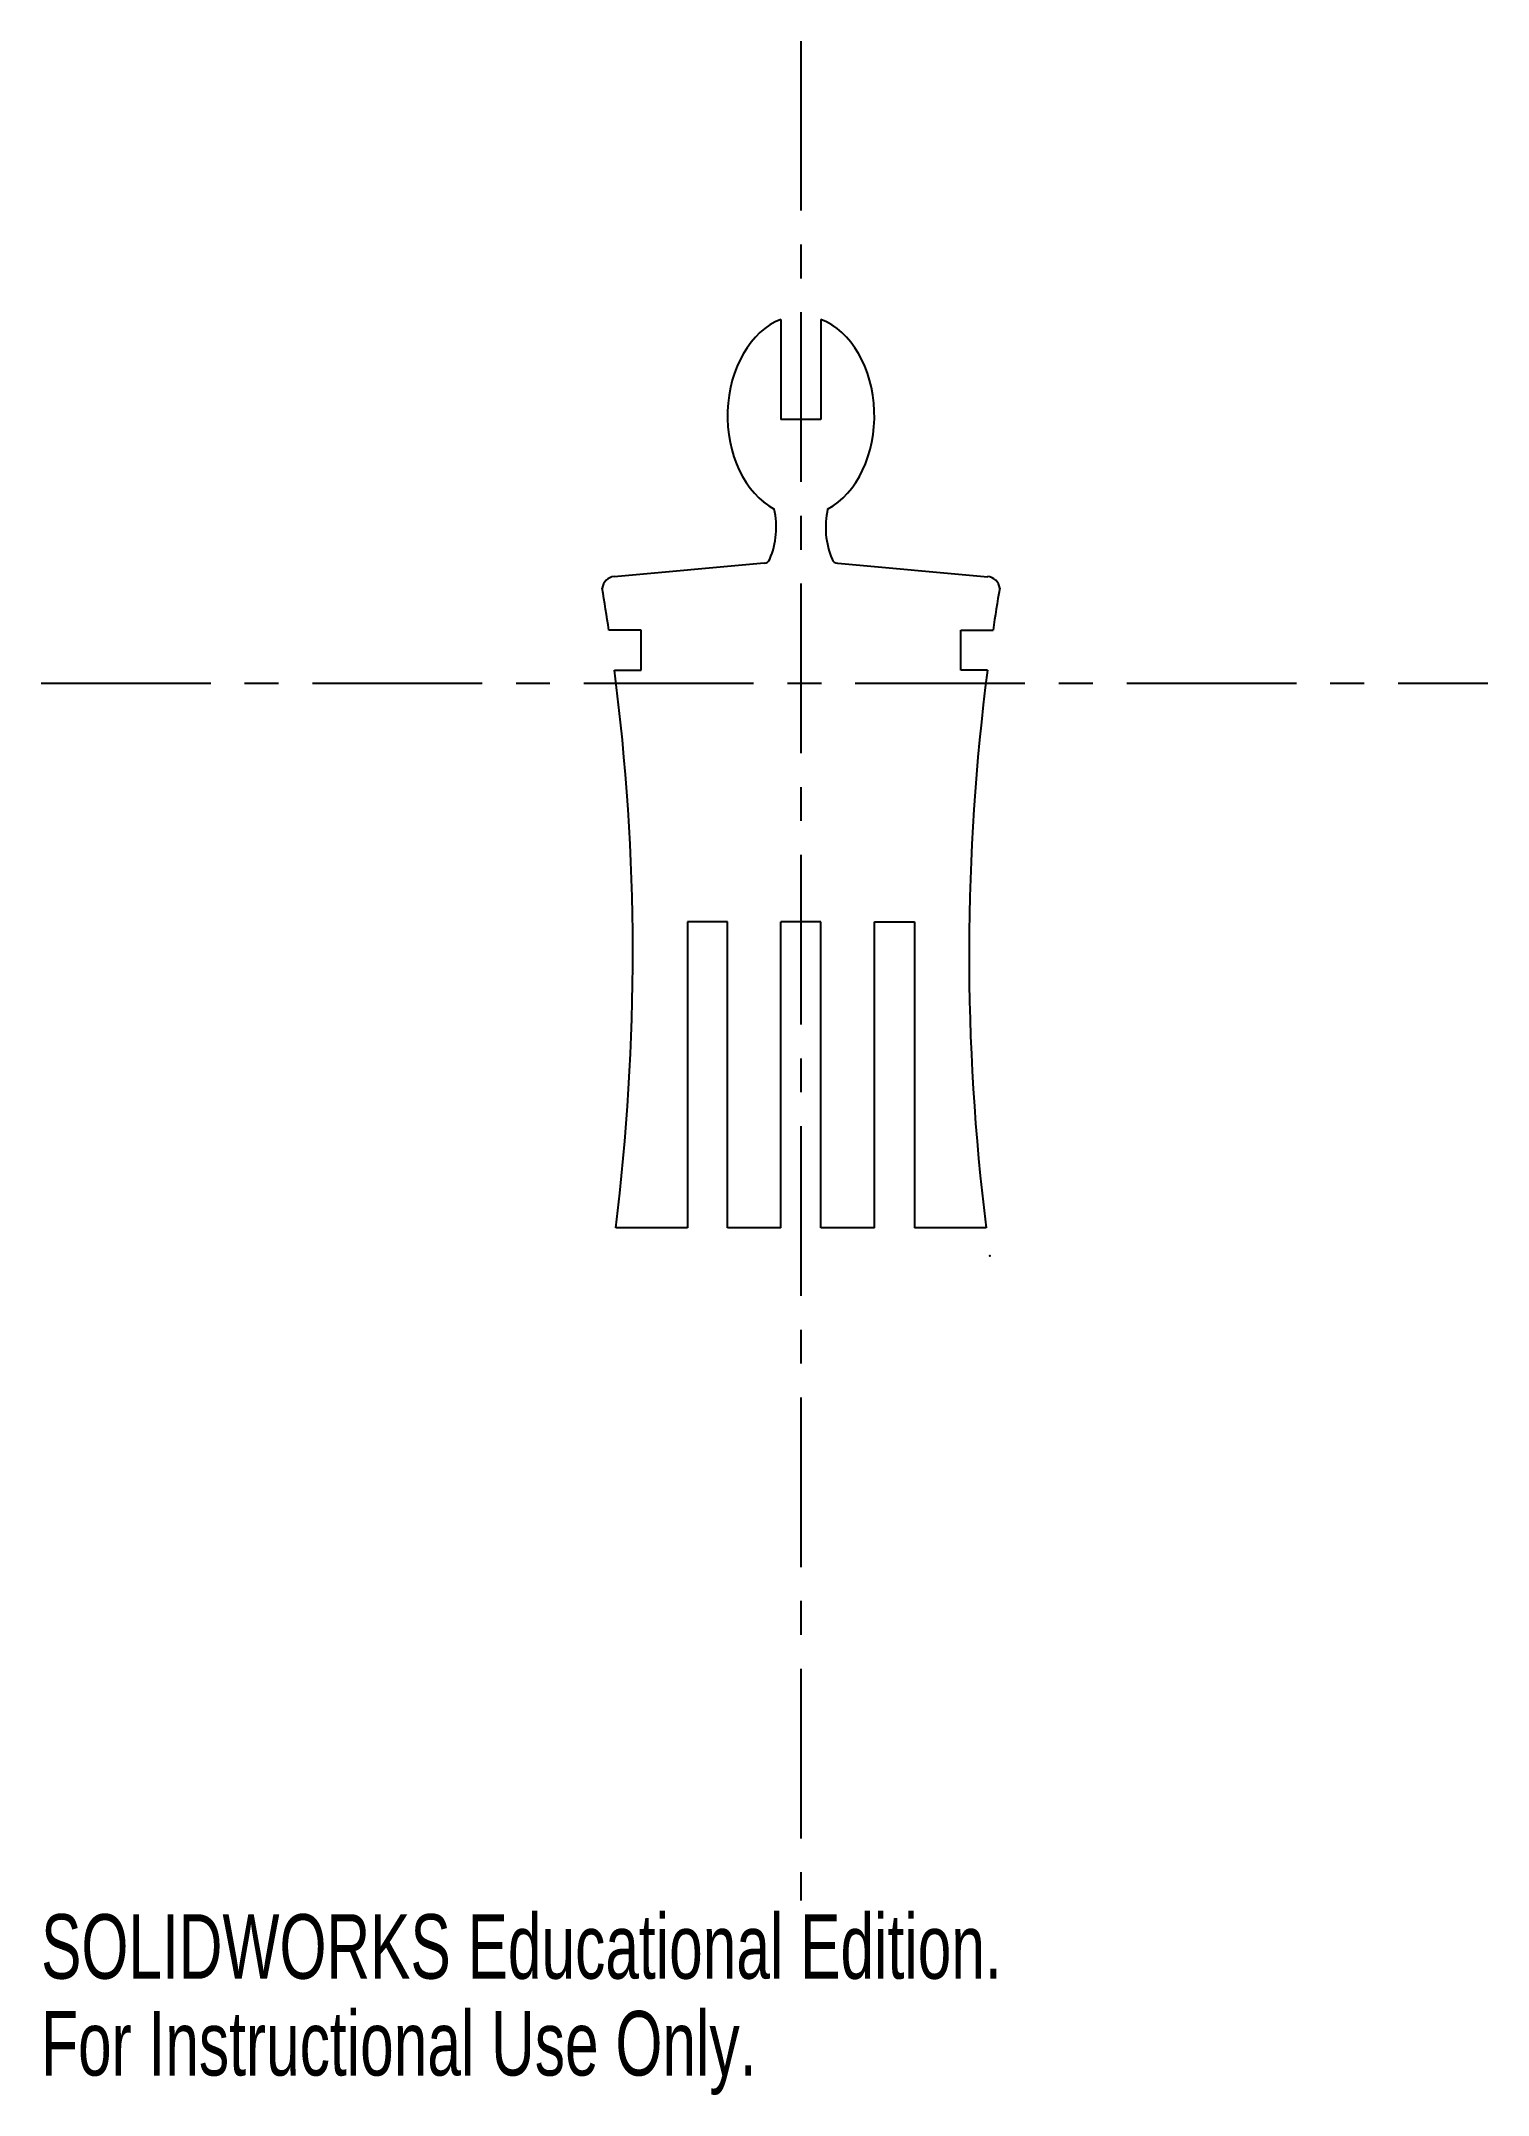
# Model space of a CAD drawing. Header units: millimetres. Extents: x -5.7 to 5.1, y -10.6 to 4.8.
import ezdxf

# ---------------------------------------------------------------- set-up
doc = ezdxf.new("R2010")
doc.units = ezdxf.units.MM
doc.header["$PDSIZE"] = -1
doc.linetypes.add('CENTERX2', pattern=[2.032, 1.27, -0.254, 0.254, -0.254])
doc.styles.add('SLDTEXTSTYLE0', font='TXT', dxfattribs={"width": 0.7})

msp = doc.modelspace()

# ---------------------------------------------------------------- linework, layer by layer
at = {"color": 7, "linetype": 'CENTERX2'}
for p, q in [((0, 4.81), (0, -9.118)), ((-5.689, 0), (5.143, 0))]:
    msp.add_line(p, q, dxfattribs=at)
at = {"color": 7, "linetype": 'Continuous'}
for p, q in [((-0.15, 2.725), (-0.15, 1.975)), ((0.15, 2.725), (0.15, 1.975)), ((0.15, 1.975), (-0.15, 1.975)), ((-0.275, 0.898), (-1.398, 0.798)), ((0.275, 0.898), (1.398, 0.798)), ((-1.196, 0.398), (-1.438, 0.398)), ((-1.196, 0.098), (-1.196, 0.398)), ((1.196, 0.398), (1.438, 0.398)), ((1.196, 0.098), (1.196, 0.398)), ((-1.396, 0.098), (-1.196, 0.098)), ((1.396, 0.098), (1.196, 0.098)), ((-0.55, -1.788), (-0.85, -1.788)), ((-0.85, -1.788), (-0.85, -4.08)), ((-0.55, -4.08), (-0.55, -1.788)), ((0.15, -1.788), (-0.15, -1.788)), ((-0.15, -4.08), (-0.15, -1.788)), ((0.15, -4.08), (0.15, -1.788)), ((0.55, -4.08), (0.55, -1.788)), ((0.55, -1.788), (0.85, -1.788)), ((0.85, -1.788), (0.85, -4.08)), ((-0.85, -4.08), (-1.387, -4.08)), ((-0.15, -4.08), (-0.55, -4.08)), ((0.55, -4.08), (0.15, -4.08)), ((1.387, -4.08), (0.85, -4.08))]:
    msp.add_line(p, q, dxfattribs=at)
at = {"color": 7, "linetype": 'Continuous', "lineweight": 15}
for p, q in [((-0.15, 1.975), (-0.15, 2.725)), ((0.15, 2.725), (0.15, 1.975)), ((0.15, 1.975), (-0.15, 1.975)), ((-0.275, 0.898), (-1.398, 0.798)), ((1.398, 0.798), (0.275, 0.898)), ((-1.438, 0.398), (-1.196, 0.398)), ((-1.196, 0.398), (-1.196, 0.098)), ((1.196, 0.398), (1.438, 0.398)), ((1.196, 0.098), (1.196, 0.398)), ((-1.196, 0.098), (-1.396, 0.098)), ((1.396, 0.098), (1.196, 0.098)), ((-0.85, -1.788), (-0.55, -1.788)), ((-0.85, -4.08), (-0.85, -1.788)), ((-0.55, -1.788), (-0.55, -4.08)), ((-0.15, -1.788), (0.15, -1.788)), ((-0.15, -4.08), (-0.15, -1.788)), ((0.15, -1.788), (0.15, -4.08)), ((0.55, -1.788), (0.85, -1.788)), ((0.55, -4.08), (0.55, -1.788)), ((0.85, -1.788), (0.85, -4.08)), ((-1.387, -4.08), (-0.85, -4.08)), ((-0.55, -4.08), (-0.15, -4.08)), ((0.15, -4.08), (0.55, -4.08)), ((0.85, -4.08), (1.387, -4.08))]:
    msp.add_line(p, q, dxfattribs=at)
at = {"color": 7, "linetype": 'Continuous', "lineweight": 15, "flags": 128}
for points in [[(-0.15, 2.725), (-0.193, 2.705), (-0.235, 2.681), (-0.276, 2.652), (-0.314, 2.619), (-0.351, 2.581), (-0.385, 2.539), (-0.416, 2.494), (-0.445, 2.445), (-0.47, 2.393), (-0.492, 2.339), (-0.511, 2.282), (-0.526, 2.223), (-0.537, 2.163), (-0.545, 2.101), (-0.549, 2.039), (-0.55, 1.977), (-0.546, 1.915), (-0.539, 1.853), (-0.528, 1.793), (-0.513, 1.734), (-0.495, 1.677), (-0.473, 1.622), (-0.449, 1.57), (-0.421, 1.52), (-0.39, 1.474), (-0.356, 1.432), (-0.32, 1.394), (-0.282, 1.359), (-0.242, 1.33), (-0.2, 1.305)], [(0.2, 1.305), (0.242, 1.33), (0.282, 1.359), (0.32, 1.394), (0.356, 1.432), (0.39, 1.474), (0.421, 1.52), (0.449, 1.57), (0.473, 1.622), (0.495, 1.677), (0.513, 1.734), (0.528, 1.793), (0.539, 1.853), (0.546, 1.915), (0.55, 1.977), (0.549, 2.039), (0.545, 2.101), (0.537, 2.163), (0.526, 2.223), (0.511, 2.282), (0.492, 2.339), (0.47, 2.393), (0.445, 2.445), (0.416, 2.494), (0.385, 2.539), (0.351, 2.581), (0.314, 2.619), (0.276, 2.652), (0.235, 2.681), (0.193, 2.705), (0.15, 2.725)]]:
    msp.add_lwpolyline(points, dxfattribs=at)
at = {"color": 7, "linetype": 'Continuous'}
for centre, radius, start, end in [((-0.809, 1.169), 0.624, 337.3453, 12.5355), ((0.809, 1.169), 0.624, 167.4645, 202.6547), ((-0.279, 0.948), 0.05, 275.0796, 337.3453), ((0.279, 0.948), 0.05, 202.6547, 264.9204), ((-1.389, 0.699), 0.1, 95.0796, 172.3127), ((1.389, 0.699), 0.1, 7.6873, 84.9204), ((-17.747, -2.028), 16.488, 8.4603, 9.5647), ((17.747, -2.028), 16.488, 170.4353, 171.5397), ((-17.747, -2.028), 16.488, 352.8498, 7.4077), ((17.747, -2.028), 16.488, 172.5923, 187.1502)]:
    msp.add_arc(centre, radius, start, end, dxfattribs=at)
at = {"color": 7, "linetype": 'Continuous', "lineweight": 15}
for centre, radius, start, end in [((-0.809, 1.169), 0.624, 337.3453, 12.5355), ((0.809, 1.169), 0.624, 167.4645, 202.6547), ((-0.279, 0.948), 0.05, 275.0796, 337.3453), ((0.279, 0.948), 0.05, 202.6547, 264.9204), ((-1.389, 0.699), 0.1, 95.0796, 172.3127), ((1.389, 0.699), 0.1, 7.6873, 84.9204), ((-17.747, -2.028), 16.488, 8.4603, 9.5647), ((17.747, -2.028), 16.488, 170.4353, 171.5397), ((-17.747, -2.028), 16.488, 352.8498, 7.4077), ((17.747, -2.028), 16.488, 172.5923, 187.1502)]:
    msp.add_arc(centre, radius, start, end, dxfattribs=at)
at = {"color": 7, "linetype": 'Continuous'}
for start_param, end_param in [(3.417819, 5.911017), (0.372169, 2.865366)]:
    msp.add_ellipse((0, 2.003), major_axis=(0, -0.75), ratio=0.733333, start_param=start_param, end_param=end_param, dxfattribs=at)
for p in [(0, 1.975), (0, -1.788), (1.414, -4.288)]:
    msp.add_point(p, dxfattribs=at)

# ---------------------------------------------------------------- texts
at = {"color": 7, "linetype": 'Continuous', "char_height": 0.48336, "attachment_point": 1, "style": 'SLDTEXTSTYLE0'}
for s, insert in [('SOLIDWORKS Educational Edition.', (-5.689, -9.22)), ('For Instructional Use Only.', (-5.689, -9.945))]:
    msp.add_mtext(s, dxfattribs=dict(at, insert=insert))

doc.saveas('drawing.dxf')
